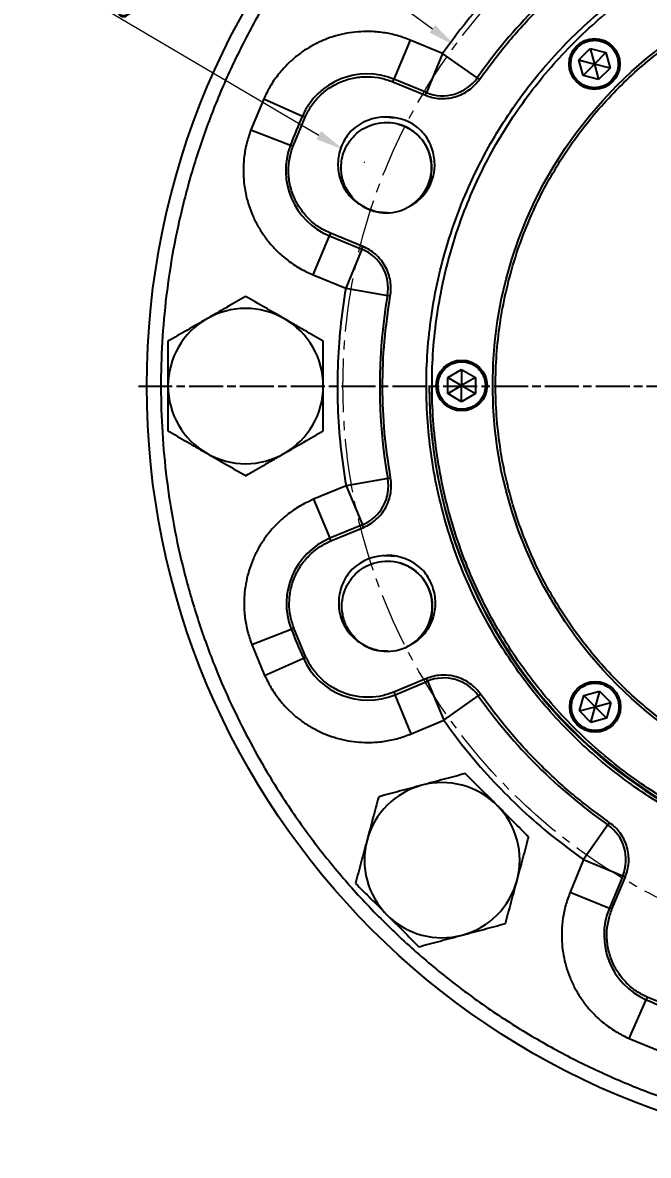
# Model space of a CAD drawing. Header units: millimetres. Extents: x 1726 to 4771, y 590 to 2743.
# Drawn here: x 3599.9 to 3821.5, y 1486.2 to 1887.4 of the extents above; entities that cross this region are included whole.
import ezdxf

# ---------------------------------------------------------------- set-up
doc = ezdxf.new("R2010")
doc.units = ezdxf.units.MM
for name, pattern in [('AM_ISO08W050', [18, 12, -1.5, 3, -1.5]), ('CENTER2', [28.575, 19.05, -3.175, 3.175, -3.175]), ('点画线', [18, 12, -2, 2, -2])]:
    doc.linetypes.add(name, pattern=pattern)
for name, color, linetype, lineweight in [('AM_5', 3, 'Continuous', 25), ('AM_7', 4, 'AM_ISO08W050', 25), ('中心线层', 1, '点画线', 18)]:
    doc.layers.add(name, color=color, linetype=linetype, lineweight=lineweight)
doc.styles.add('SLDTEXTSTYLE1', font='txt.shx', dxfattribs={"width": 0.7, "bigfont": 'gbcbig.shx'})
doc.dimstyles.new('SLDDIMSTYLE12$3', dxfattribs={"dimtxt": 12, "dimasz": 10, "dimexe": 0, "dimexo": 0.0625, "dimgap": 0.875, "dimtad": 1, "dimdec": 1, "dimlfac": 1.8, "dimrnd": 1e-09, "dimzin": 12, "dimdsep": 46, "dimtxsty": 'SLDTEXTSTYLE1', "dimcen": 0.09, "dimdle": 8.16, "dimclrd": 3, "dimclre": 3, "dimadec": 0, "dimazin": 3, "dimtfac": 1, "dimtdec": 1, "dimtofl": 0, "dimtmove": 0, "dimatfit": 3, "dimfxl": 0, "dimfrac": 2, "dimtolj": 1, "dimlwd": 5, "dimlwe": 5, "dimarcsym": 0})
doc.dimstyles.new('SLDDIMSTYLE12$4', dxfattribs={"dimtxt": 12, "dimasz": 10, "dimexe": 0, "dimexo": 0.0625, "dimgap": 0.875, "dimtad": 1, "dimdec": 1, "dimlfac": 1.8, "dimrnd": 1e-09, "dimzin": 12, "dimdsep": 46, "dimtxsty": 'SLDTEXTSTYLE1', "dimcen": 0.09, "dimdle": 8.16, "dimclrd": 3, "dimclre": 3, "dimadec": 0, "dimazin": 3, "dimtfac": 1, "dimtdec": 1, "dimtofl": 0, "dimtmove": 0, "dimatfit": 3, "dimfxl": 0, "dimfrac": 2, "dimtolj": 1, "dimlwd": 5, "dimlwe": 5, "dimarcsym": 0})

# ---------------------------------------------------------------- blocks, each defined once
blk = doc.blocks.new('*D53')
at = {"layer": 'AM_5', "color": 3, "linetype": 'ByBlock', "lineweight": 5, "transparency": 16777216}
blk.add_line((3642.92, 1960.62), (3745.02, 1885.24), dxfattribs=at)
at = {"layer": 'AM_5', "color": 3, "lineweight": 5, "transparency": 16777216}
for p, q in [((3916.32, 1758.7), (3916.5, 1758.7)), ((3916.41, 1758.61), (3916.41, 1758.79))]:
    blk.add_line(p, q, dxfattribs=at)
at = {"layer": 'AM_5', "color": 3, "transparency": 16777216}
blk.add_solid([(3746.01, 1886.58), (3744.03, 1883.89), (3753.07, 1879.3)], dxfattribs=at)
at = {"layer": 'Defpoints', "color": 0, "transparency": 16777216}
for p in [(3753.07, 1879.3), (3916.41, 1758.7)]:
    blk.add_point(p, dxfattribs=at)
at = {"layer": 'AM_5', "color": 0, "transparency": 16777216, "insert": (3659.53, 1956.9), "char_height": 12, "attachment_point": 5, "rotation": 323.5605, "style": 'SLDTEXTSTYLE1'}
blk.add_mtext('\\A1;%%C406', dxfattribs=at)
blk = doc.blocks.new('*D37')
at = {"layer": 'AM_5', "color": 3, "linetype": 'Continuous', "lineweight": 5, "transparency": 16777216}
blk.add_line((3603.32, 1907.43), (3704.84, 1847.55), dxfattribs=at)
at = {"layer": 'AM_5', "color": 3, "lineweight": 5, "transparency": 16777216}
for p, q in [((3720.9, 1838.02), (3721.08, 1838.02)), ((3720.99, 1837.93), (3720.99, 1838.11))]:
    blk.add_line(p, q, dxfattribs=at)
at = {"layer": 'AM_5', "color": 3, "transparency": 16777216}
blk.add_solid([(3705.68, 1848.98), (3703.99, 1846.11), (3713.45, 1842.47)], dxfattribs=at)
at = {"layer": 'Defpoints', "color": 0, "transparency": 16777216}
for p in [(3713.45, 1842.47), (3728.52, 1833.58)]:
    blk.add_point(p, dxfattribs=at)
at = {"layer": 'AM_5', "color": 0, "transparency": 16777216, "insert": (3623.85, 1903.3), "char_height": 12, "attachment_point": 5, "rotation": 329.4658, "style": 'SLDTEXTSTYLE1'}
blk.add_mtext('\\A1;8-M30', dxfattribs=at)
blk = doc.blocks.new('*D38')
at = {"layer": 'AM_5', "color": 3, "linetype": 'ByBlock', "lineweight": 5, "transparency": 16777216}
blk.add_line((3683.75, 1985.7), (3714.21, 1955.98), dxfattribs=at)
at = {"layer": 'AM_5', "color": 3, "lineweight": 5, "transparency": 16777216}
for p, q in [((3916.32, 1758.7), (3916.5, 1758.7)), ((3916.41, 1758.61), (3916.41, 1758.79))]:
    blk.add_line(p, q, dxfattribs=at)
at = {"layer": 'AM_5', "color": 3, "transparency": 16777216}
blk.add_solid([(3715.37, 1957.18), (3713.04, 1954.79), (3721.36, 1949)], dxfattribs=at)
at = {"layer": 'Defpoints', "color": 0, "transparency": 16777216}
for p in [(3721.36, 1949), (3916.41, 1758.7)]:
    blk.add_point(p, dxfattribs=at)
at = {"layer": 'AM_5', "color": 0, "transparency": 16777216, "insert": (3700.2, 1979.25), "char_height": 12, "attachment_point": 5, "rotation": 315.7048, "style": 'SLDTEXTSTYLE1'}
blk.add_mtext('\\A1;%%C545', dxfattribs=at)

msp = doc.modelspace()

# ---------------------------------------------------------------- linework, layer by layer
at = {"color": 7, "linetype": 'Continuous', "lineweight": 25}
for p, q in [((3737.146, 1881.266), (3731.429, 1867.398)), ((3748.648, 1876.524), (3737.146, 1881.266)), ((3796.919, 1874.246), (3800.96, 1878.287)), ((3800.96, 1878.287), (3806.48, 1876.808)), ((3800.96, 1878.287), (3802.439, 1872.767)), ((3748.648, 1876.524), (3742.932, 1862.656)), ((3760.923, 1867.903), (3748.648, 1876.524)), ((3798.398, 1868.726), (3796.919, 1874.246)), ((3796.919, 1874.246), (3802.439, 1872.767)), ((3806.48, 1876.808), (3802.439, 1872.767)), ((3806.48, 1876.808), (3807.959, 1871.288)), ((3798.398, 1868.726), (3802.439, 1872.767)), ((3802.439, 1872.767), (3803.918, 1867.247)), ((3807.959, 1871.288), (3802.439, 1872.767)), ((3807.959, 1871.288), (3803.918, 1867.247)), ((3731.048, 1866.473), (3731.429, 1867.398)), ((3731.048, 1866.473), (3742.551, 1861.732)), ((3742.932, 1862.656), (3731.429, 1867.398)), ((3760.923, 1867.903), (3761.742, 1867.328)), ((3803.918, 1867.247), (3798.398, 1868.726)), ((3742.551, 1861.732), (3742.932, 1862.656)), ((3685.29, 1860.394), (3680.761, 1849.409)), ((3685.29, 1860.394), (3699.019, 1854.353)), ((3695.693, 1843.661), (3699.934, 1853.95)), ((3699.934, 1853.95), (3699.019, 1854.353)), ((3728.694, 1854.064), (3731.463, 1853.755)), ((3680.761, 1849.409), (3694.76, 1844.02)), ((3695.693, 1843.661), (3694.76, 1844.02)), ((3719.323, 1823.144), (3720.356, 1822.467)), ((3728.986, 1820.087), (3728.752, 1820.064)), ((3702.847, 1798.058), (3708.563, 1811.926)), ((3708.944, 1812.85), (3708.563, 1811.926)), ((3708.563, 1811.926), (3720.066, 1807.184)), ((3720.447, 1808.109), (3708.944, 1812.85)), ((3720.066, 1807.184), (3714.349, 1793.316)), ((3720.066, 1807.184), (3720.447, 1808.109)), ((3702.847, 1798.058), (3714.349, 1793.316)), ((3714.349, 1793.316), (3729.134, 1790.783)), ((3730.119, 1790.615), (3729.134, 1790.783)), ((3750.456, 1761.73), (3755.405, 1764.587)), ((3750.456, 1756.015), (3750.456, 1761.73)), ((3750.456, 1761.73), (3755.405, 1758.872)), ((3755.405, 1764.587), (3760.355, 1761.73)), ((3755.405, 1764.587), (3755.405, 1758.872)), ((3760.355, 1761.73), (3755.405, 1758.872)), ((3760.355, 1761.73), (3760.355, 1756.015)), ((3750.456, 1756.015), (3755.405, 1758.872)), ((3755.405, 1753.157), (3755.405, 1758.872)), ((3755.405, 1758.872), (3760.355, 1756.015)), ((3755.405, 1753.157), (3750.456, 1756.015)), ((3760.355, 1756.015), (3755.405, 1753.157)), ((3729.244, 1725.976), (3714.469, 1723.392)), ((3729.244, 1725.976), (3730.229, 1726.148)), ((3714.469, 1723.392), (3702.983, 1718.612)), ((3714.469, 1723.392), (3720.233, 1709.544)), ((3702.983, 1718.612), (3708.747, 1704.763)), ((3720.233, 1709.544), (3708.747, 1704.763)), ((3720.617, 1708.621), (3720.233, 1709.544)), ((3709.131, 1703.84), (3720.617, 1708.621)), ((3709.131, 1703.84), (3708.747, 1704.763)), ((3728.96, 1698.694), (3731.728, 1698.386)), ((3681.073, 1667.185), (3695.053, 1672.622)), ((3695.985, 1672.984), (3695.053, 1672.622)), ((3700.261, 1662.709), (3695.985, 1672.984)), ((3681.073, 1667.185), (3685.639, 1656.215)), ((3719.588, 1667.775), (3720.621, 1667.098)), ((3685.639, 1656.215), (3699.348, 1662.303)), ((3700.261, 1662.709), (3699.348, 1662.303)), ((3729.252, 1664.718), (3729.018, 1664.694)), ((3742.904, 1655.074), (3731.418, 1650.293)), ((3731.802, 1649.37), (3743.288, 1654.15)), ((3743.288, 1654.15), (3742.904, 1655.074)), ((3743.288, 1654.15), (3749.052, 1640.302)), ((3731.418, 1650.293), (3731.802, 1649.37)), ((3737.566, 1635.521), (3731.802, 1649.37)), ((3762.114, 1649.543), (3761.298, 1648.965)), ((3797.163, 1643.6), (3798.642, 1649.12)), ((3798.642, 1649.12), (3804.162, 1650.599)), ((3798.642, 1649.12), (3802.683, 1645.079)), ((3804.162, 1650.599), (3802.683, 1645.079)), ((3804.162, 1650.599), (3808.203, 1646.558)), ((3749.052, 1640.302), (3761.298, 1648.965)), ((3797.163, 1643.6), (3802.683, 1645.079)), ((3801.204, 1639.559), (3802.683, 1645.079)), ((3802.683, 1645.079), (3808.203, 1646.558)), ((3806.724, 1641.038), (3802.683, 1645.079)), ((3808.203, 1646.558), (3806.724, 1641.038)), ((3801.204, 1639.559), (3797.163, 1643.6)), ((3806.724, 1641.038), (3801.204, 1639.559)), ((3737.566, 1635.521), (3749.052, 1640.302)), ((3807.202, 1603.218), (3798.581, 1590.943)), ((3807.202, 1603.218), (3807.777, 1604.036)), ((3798.581, 1590.943), (3793.839, 1579.441)), ((3798.581, 1590.943), (3812.449, 1585.226)), ((3812.449, 1585.226), (3807.707, 1573.724)), ((3808.632, 1573.343), (3813.373, 1584.845)), ((3813.373, 1584.845), (3812.449, 1585.226)), ((3793.839, 1579.441), (3807.707, 1573.724)), ((3808.632, 1573.343), (3807.707, 1573.724)), ((3814.71, 1527.584), (3820.752, 1541.314)), ((3821.154, 1542.229), (3820.752, 1541.314)), ((3831.444, 1537.988), (3821.154, 1542.229)), ((3814.71, 1527.584), (3825.696, 1523.056))]:
    msp.add_line(p, q, dxfattribs=at)
for centre, radius in [((3916.405, 1758.7), 272.5), ((3916.405, 1759.045), 150), ((3802.439, 1872.767), 9), ((3755.405, 1758.872), 9), ((3802.683, 1645.079), 9)]:
    msp.add_circle(centre, radius, dxfattribs=at)
for centre, radius, start, end in [((3916.405, 1758.7), 190, 125.27834, 144.91758), ((3721.902, 1844.284), 25, 67.59796, 156.2497), ((3748.648, 1876.524), 15, 247.59796, 324.91758), ((3916.405, 1758.7), 237.5, 156.2497, 158.94622), ((3728.725, 1836.064), 18, 46.53774, 133.65818), ((3728.779, 1836.067), 15.974, 302.4965, 81.10657), ((3718.091, 1835.039), 25, 158.94622, 247.59796), ((3728.754, 1836.046), 15.969, 302.61227, 3.38504), ((3726.119, 1834.603), 13.013, 206.58331, 219.5857), ((3728.725, 1836.064), 16, 237.53057, 302.66504), ((3714.349, 1793.316), 15, 350.27834, 67.59796), ((3916.405, 1758.7), 190, 170.27834, 189.91758), ((3678.905, 1758.7), 27.5, 60, 120), ((3678.905, 1758.7), 27.5, 120, 180), ((3678.905, 1758.7), 27.5, 0, 60), ((3678.905, 1758.7), 27.5, 180, 240), ((3678.905, 1758.7), 27.5, 300, 0), ((3916.405, 1758.7), 172.5, 179.94267, 0.05733), ((3916.405, 1759.045), 172.5, 180.05733, 270), ((3678.905, 1758.7), 27.5, 240, 300), ((3714.469, 1723.392), 15, 292.59796, 9.91758), ((3718.353, 1681.683), 25, 112.59796, 201.2497), ((3728.991, 1680.694), 18, 46.53774, 133.65818), ((3729.044, 1680.698), 15.974, 302.4965, 81.10657), ((3729.02, 1680.676), 15.969, 302.61227, 3.38504), ((3726.46, 1679.273), 13.097, 206.58856, 219.78335), ((3916.405, 1758.7), 237.5, 201.2497, 203.94622), ((3728.991, 1680.694), 16, 237.53057, 302.66504), ((3722.196, 1672.45), 25, 203.94622, 292.59796), ((3749.052, 1640.302), 15, 35.27834, 112.59796), ((3916.405, 1758.7), 190, 215.27834, 234.91758), ((3748.467, 1590.762), 27.5, 105, 165), ((3748.467, 1590.762), 27.5, 45, 105), ((3748.467, 1590.762), 27.5, 345, 45), ((3798.581, 1590.943), 15, 337.59796, 54.91758), ((3748.467, 1590.762), 27.5, 165, 225), ((3748.467, 1590.762), 27.5, 285, 345), ((3830.82, 1564.196), 25, 157.59796, 246.2497), ((3748.467, 1590.762), 27.5, 225, 285), ((3916.405, 1758.7), 237.5, 246.2497, 248.94622)]:
    msp.add_arc(centre, radius, start, end, dxfattribs=at)
for points, knots in [([(3915.948, 2026.199), (3921.296, 2026.116), (3932.084, 2025.947), (3948.343, 2024.444), (3964.824, 2021.964), (3981.435, 2018.364), (3998.079, 2013.625), (4014.629, 2007.723), (4030.975, 2000.645), (4047.001, 1992.388), (4062.568, 1982.985), (4077.563, 1972.469), (4091.876, 1960.887), (4105.382, 1948.324), (4117.991, 1934.861), (4129.622, 1920.588), (4139.316, 1906.864), (4147.33, 1893.948), (4153.879, 1882.082), (4159.791, 1869.965), (4165.596, 1856.374), (4171.05, 1841.244), (4175.846, 1824.617), (4179.499, 1808.018), (4182.051, 1791.547), (4183.554, 1775.292), (4184.065, 1759.157), (4183.609, 1743.021), (4182.162, 1726.762), (4179.666, 1710.281), (4176.07, 1693.67), (4171.33, 1677.026), (4165.429, 1660.476), (4158.351, 1644.13), (4150.094, 1628.104), (4140.69, 1612.537), (4130.174, 1597.542), (4118.592, 1583.229), (4106.03, 1569.723), (4092.567, 1557.114), (4078.293, 1545.483), (4064.57, 1535.789), (4051.653, 1527.775), (4039.788, 1521.226), (4027.671, 1515.314), (4014.079, 1509.509), (3998.95, 1504.055), (3982.323, 1499.258), (3965.724, 1495.606), (3949.252, 1493.054), (3932.998, 1491.551), (3916.863, 1491.04), (3900.726, 1491.496), (3884.467, 1492.943), (3867.987, 1495.439), (3851.375, 1499.034), (3834.732, 1503.774), (3818.181, 1509.676), (3801.835, 1516.754), (3785.81, 1525.011), (3770.242, 1534.415), (3755.247, 1544.931), (3740.934, 1556.513), (3727.428, 1569.075), (3714.82, 1582.538), (3703.189, 1596.811), (3693.494, 1610.535), (3685.48, 1623.451), (3678.931, 1635.317), (3673.02, 1647.434), (3667.214, 1661.026), (3661.761, 1676.155), (3656.964, 1692.782), (3653.311, 1709.381), (3650.759, 1725.853), (3649.257, 1742.107), (3648.745, 1758.242), (3649.201, 1774.378), (3650.649, 1790.638), (3653.144, 1807.118), (3656.74, 1823.729), (3661.48, 1840.373), (3667.382, 1856.923), (3674.46, 1873.269), (3682.717, 1889.295), (3692.12, 1904.862), (3702.636, 1919.857), (3714.218, 1934.171), (3726.781, 1947.677), (3740.244, 1960.285), (3754.517, 1971.916), (3768.241, 1981.611), (3781.157, 1989.624), (3793.023, 1996.173), (3805.14, 2002.085), (3818.731, 2007.89), (3833.86, 2013.344), (3850.487, 2018.14), (3867.086, 2021.797), (3883.558, 2024.333), (3899.812, 2025.892), (3910.6, 2026.097), (3915.948, 2026.199)], [0, 0, 0, 0, 0.0095461, 0.0192552, 0.029123, 0.0392837, 0.0495762, 0.0599951, 0.0706298, 0.0813517, 0.0921546, 0.1030722, 0.1140224, 0.1249987, 0.1359747, 0.1469249, 0.1578427, 0.1659461, 0.1740499, 0.1820272, 0.1900049, 0.2004236, 0.2107161, 0.220877, 0.2307445, 0.2404537, 0.25, 0.2595461, 0.2692552, 0.279123, 0.2892837, 0.2995762, 0.3099951, 0.3206298, 0.3313517, 0.3421546, 0.3530722, 0.3640224, 0.3749987, 0.3859747, 0.3969249, 0.4078427, 0.4159461, 0.4240499, 0.4320272, 0.4400049, 0.4504236, 0.4607161, 0.470877, 0.4807445, 0.4904537, 0.5, 0.5095461, 0.5192552, 0.529123, 0.5392837, 0.5495762, 0.5599951, 0.5706298, 0.5813517, 0.5921546, 0.6030722, 0.6140224, 0.6249987, 0.6359747, 0.6469249, 0.6578427, 0.6659461, 0.6740499, 0.6820272, 0.6900049, 0.7004236, 0.7107161, 0.720877, 0.7307445, 0.7404537, 0.75, 0.7595461, 0.7692552, 0.779123, 0.7892837, 0.7995762, 0.8099951, 0.8206298, 0.8313517, 0.8421546, 0.8530722, 0.8640224, 0.8749987, 0.8859747, 0.8969249, 0.9078427, 0.9159461, 0.9240499, 0.9320272, 0.9400049, 0.9504236, 0.9607161, 0.970877, 0.9807445, 0.9904537, 1, 1, 1, 1]), ([(3916.109, 1932.199), (3911.946, 1932.106), (3903.516, 1931.916), (3890.787, 1930.45), (3877.907, 1928.051), (3864.982, 1924.587), (3852.839, 1920.3), (3841.559, 1915.37), (3831.183, 1909.979), (3821.107, 1903.846), (3811.405, 1896.992), (3802.147, 1889.448), (3793.415, 1881.27), (3785.267, 1872.51), (3777.755, 1863.227), (3770.934, 1853.501), (3764.835, 1843.404), (3759.48, 1833.01), (3754.588, 1821.713), (3750.342, 1809.555), (3746.927, 1796.619), (3744.557, 1783.73), (3743.187, 1770.997), (3742.756, 1758.403), (3743.23, 1745.81), (3744.644, 1733.082), (3747.057, 1720.202), (3750.517, 1707.277), (3754.805, 1695.134), (3759.735, 1683.854), (3765.126, 1673.478), (3771.259, 1663.402), (3778.113, 1653.7), (3785.657, 1644.442), (3793.835, 1635.71), (3802.595, 1627.562), (3811.878, 1620.05), (3821.604, 1613.229), (3831.701, 1607.13), (3842.095, 1601.774), (3853.392, 1596.883), (3865.549, 1592.637), (3878.486, 1589.221), (3891.374, 1586.852), (3904.108, 1585.482), (3916.702, 1585.05), (3929.294, 1585.525), (3942.023, 1586.938), (3954.903, 1589.352), (3967.828, 1592.812), (3979.971, 1597.099), (3991.251, 1602.029), (4001.627, 1607.42), (4011.703, 1613.554), (4021.405, 1620.408), (4030.663, 1627.951), (4039.395, 1636.129), (4047.543, 1644.889), (4055.055, 1654.173), (4061.876, 1663.899), (4067.975, 1673.995), (4073.33, 1684.39), (4078.222, 1695.686), (4082.468, 1707.844), (4085.884, 1720.78), (4088.253, 1733.669), (4089.623, 1746.402), (4090.055, 1758.996), (4089.58, 1771.589), (4088.167, 1784.317), (4085.753, 1797.198), (4082.293, 1810.123), (4078.006, 1822.266), (4073.076, 1833.545), (4067.685, 1843.921), (4061.551, 1853.997), (4054.697, 1863.7), (4047.153, 1872.958), (4038.975, 1881.69), (4030.216, 1889.838), (4020.932, 1897.35), (4011.206, 1904.17), (4001.109, 1910.269), (3990.715, 1915.625), (3979.419, 1920.517), (3967.261, 1924.761), (3954.324, 1928.181), (3941.436, 1930.536), (3928.702, 1931.959), (3920.271, 1932.12), (3916.109, 1932.199)], [0, 0, 0, 0, 0.0114551, 0.0232007, 0.0352195, 0.0474913, 0.0599935, 0.0706286, 0.0813509, 0.0921544, 0.1030725, 0.1140231, 0.125, 0.1359764, 0.1469271, 0.1578456, 0.1686486, 0.179371, 0.1900065, 0.2025084, 0.2147801, 0.2267989, 0.2385447, 0.25, 0.261455, 0.2732007, 0.2852195, 0.2974913, 0.3099935, 0.3206286, 0.3313509, 0.3421544, 0.3530725, 0.3640231, 0.375, 0.3859764, 0.3969271, 0.4078456, 0.4186486, 0.429371, 0.4400065, 0.4525084, 0.4647801, 0.4767989, 0.4885447, 0.5, 0.511455, 0.5232007, 0.5352195, 0.5474913, 0.5599935, 0.5706286, 0.5813509, 0.5921544, 0.6030725, 0.6140231, 0.625, 0.6359764, 0.6469271, 0.6578456, 0.6686486, 0.679371, 0.6900065, 0.7025084, 0.7147801, 0.7267989, 0.7385447, 0.75, 0.761455, 0.7732007, 0.7852195, 0.7974913, 0.8099935, 0.8206286, 0.8313509, 0.8421544, 0.8530725, 0.8640231, 0.875, 0.8859764, 0.8969271, 0.9078456, 0.9186486, 0.929371, 0.9400065, 0.9525084, 0.9647801, 0.9767989, 0.9885448, 1, 1, 1, 1]), ([(3916.405, 1587.545), (3920.52, 1587.631), (3928.853, 1587.804), (3941.437, 1589.232), (3954.173, 1591.581), (3966.955, 1594.983), (3978.965, 1599.2), (3990.123, 1604.054), (4000.389, 1609.365), (4010.359, 1615.411), (4019.961, 1622.17), (4029.125, 1629.611), (4037.77, 1637.68), (4045.839, 1646.325), (4053.28, 1655.489), (4060.039, 1665.091), (4066.084, 1675.061), (4071.396, 1685.326), (4076.25, 1696.484), (4080.467, 1708.495), (4083.866, 1721.276), (4086.23, 1734.012), (4087.605, 1746.597), (4088.053, 1759.045), (4087.605, 1771.493), (4086.23, 1784.077), (4083.866, 1796.813), (4080.468, 1809.595), (4076.25, 1821.605), (4071.396, 1832.763), (4066.085, 1843.029), (4060.039, 1852.999), (4053.28, 1862.601), (4045.839, 1871.765), (4037.77, 1880.41), (4029.125, 1888.479), (4019.961, 1895.92), (4010.359, 1902.678), (4000.389, 1908.724), (3990.124, 1914.035), (3978.966, 1918.89), (3966.955, 1923.107), (3954.174, 1926.505), (3941.438, 1928.869), (3928.853, 1930.245), (3916.405, 1930.693), (3903.957, 1930.245), (3891.373, 1928.869), (3878.637, 1926.505), (3865.855, 1923.107), (3853.845, 1918.89), (3842.687, 1914.036), (3832.421, 1908.724), (3822.451, 1902.678), (3812.849, 1895.92), (3803.685, 1888.479), (3795.04, 1880.41), (3786.971, 1871.765), (3779.53, 1862.601), (3772.772, 1852.999), (3766.726, 1843.029), (3761.415, 1832.763), (3756.56, 1821.605), (3752.343, 1809.595), (3748.945, 1796.813), (3746.581, 1784.077), (3745.205, 1771.493), (3744.757, 1759.045), (3745.205, 1746.597), (3746.581, 1734.013), (3748.945, 1721.277), (3752.343, 1708.495), (3756.56, 1696.485), (3761.415, 1685.327), (3766.726, 1675.061), (3772.772, 1665.091), (3779.53, 1655.489), (3786.971, 1646.325), (3795.04, 1637.68), (3803.685, 1629.611), (3812.849, 1622.17), (3822.451, 1615.411), (3832.421, 1609.366), (3842.687, 1604.054), (3853.845, 1599.2), (3865.855, 1594.983), (3878.637, 1591.581), (3891.373, 1589.232), (3903.957, 1587.804), (3912.291, 1587.631), (3916.405, 1587.545)], [0, 0, 0, 0, 0.011455, 0.0232007, 0.0352195, 0.0474913, 0.0599935, 0.0706286, 0.0813509, 0.0921544, 0.1030725, 0.1140231, 0.125, 0.1359764, 0.1469271, 0.1578456, 0.1686486, 0.179371, 0.1900065, 0.2025084, 0.2147801, 0.2267989, 0.2385447, 0.25, 0.261455, 0.2732007, 0.2852195, 0.2974913, 0.3099935, 0.3206286, 0.3313509, 0.3421544, 0.3530725, 0.3640231, 0.375, 0.3859764, 0.3969271, 0.4078456, 0.4186486, 0.429371, 0.4400065, 0.4525084, 0.4647801, 0.4767989, 0.4885447, 0.5, 0.511455, 0.5232007, 0.5352195, 0.5474913, 0.5599935, 0.5706286, 0.5813509, 0.5921544, 0.6030725, 0.6140231, 0.625, 0.6359764, 0.6469271, 0.6578456, 0.6686486, 0.679371, 0.6900065, 0.7025084, 0.7147801, 0.7267989, 0.7385447, 0.75, 0.761455, 0.7732007, 0.7852195, 0.7974913, 0.8099935, 0.8206286, 0.8313509, 0.8421544, 0.8530725, 0.8640231, 0.875, 0.8859764, 0.8969271, 0.9078456, 0.9186486, 0.929371, 0.9400065, 0.9525084, 0.9647801, 0.9767989, 0.9885448, 1, 1, 1, 1]), ([(3798.008, 1926.053), (3794.244, 1923.277), (3786.707, 1917.717), (3776.146, 1908.416), (3766.21, 1898.447), (3756.945, 1887.854), (3751.411, 1880.297), (3748.648, 1876.524)], [0, 0, 0, 0, 0.1996164, 0.399805, 0.6001875, 0.8003811, 1, 1, 1, 1]), ([(3761.742, 1867.328), (3764.947, 1871.662), (3771.369, 1880.347), (3782.392, 1892.255), (3794.263, 1903.319), (3802.925, 1909.771), (3807.248, 1912.991)], [0, 0, 0, 0, 0.2495405, 0.5, 0.7504595, 1, 1, 1, 1]), ([(3916.405, 1610.045), (3919.98, 1610.119), (3927.22, 1610.27), (3938.153, 1611.51), (3949.218, 1613.552), (3960.323, 1616.507), (3970.758, 1620.171), (3980.452, 1624.388), (3989.371, 1629.003), (3998.033, 1634.255), (4006.375, 1640.127), (4014.337, 1646.592), (4021.847, 1653.602), (4028.858, 1661.113), (4035.323, 1669.075), (4041.195, 1677.417), (4046.447, 1686.079), (4051.062, 1694.998), (4055.279, 1704.692), (4058.943, 1715.127), (4061.896, 1726.231), (4063.949, 1737.296), (4065.145, 1748.23), (4065.534, 1759.045), (4065.145, 1769.86), (4063.95, 1780.793), (4061.896, 1791.858), (4058.943, 1802.963), (4055.279, 1813.397), (4051.062, 1823.091), (4046.447, 1832.01), (4041.195, 1840.672), (4035.323, 1849.015), (4028.858, 1856.976), (4021.848, 1864.487), (4014.337, 1871.497), (4006.375, 1877.962), (3998.033, 1883.834), (3989.371, 1889.087), (3980.452, 1893.701), (3970.758, 1897.919), (3960.323, 1901.583), (3949.219, 1904.535), (3938.154, 1906.589), (3927.22, 1907.784), (3916.405, 1908.174), (3905.59, 1907.784), (3894.657, 1906.589), (3883.592, 1904.535), (3872.487, 1901.583), (3862.053, 1897.919), (3852.359, 1893.701), (3843.44, 1889.087), (3834.778, 1883.834), (3826.435, 1877.963), (3818.474, 1871.498), (3810.963, 1864.487), (3803.953, 1856.976), (3797.488, 1849.015), (3791.616, 1840.673), (3786.363, 1832.01), (3781.749, 1823.092), (3777.531, 1813.398), (3773.867, 1802.963), (3770.915, 1791.858), (3768.861, 1780.793), (3767.666, 1769.86), (3767.276, 1759.045), (3767.666, 1748.23), (3768.861, 1737.297), (3770.915, 1726.232), (3773.867, 1715.127), (3777.531, 1704.692), (3781.749, 1694.998), (3786.363, 1686.079), (3791.616, 1677.417), (3797.487, 1669.075), (3803.952, 1661.113), (3810.963, 1653.603), (3818.474, 1646.592), (3826.435, 1640.127), (3834.777, 1634.255), (3843.44, 1629.003), (3852.358, 1624.388), (3862.052, 1620.171), (3872.487, 1616.508), (3883.592, 1613.552), (3894.657, 1611.51), (3905.59, 1610.27), (3912.83, 1610.119), (3916.405, 1610.045)], [0, 0, 0, 0, 0.011455, 0.0232006, 0.0352194, 0.0474913, 0.0599935, 0.0706286, 0.0813509, 0.0921544, 0.1030724, 0.1140231, 0.125, 0.1359764, 0.1469271, 0.1578456, 0.1686486, 0.1793709, 0.1900065, 0.2025084, 0.21478, 0.2267988, 0.2385447, 0.25, 0.2614549, 0.2732006, 0.2852194, 0.2974913, 0.3099935, 0.3206286, 0.3313509, 0.3421544, 0.3530724, 0.3640231, 0.375, 0.3859764, 0.3969271, 0.4078456, 0.4186486, 0.4293709, 0.4400065, 0.4525084, 0.46478, 0.4767988, 0.4885447, 0.5, 0.5114549, 0.5232006, 0.5352194, 0.5474913, 0.5599935, 0.5706286, 0.5813509, 0.5921544, 0.6030724, 0.6140231, 0.625, 0.6359764, 0.6469271, 0.6578456, 0.6686486, 0.6793709, 0.6900065, 0.7025084, 0.71478, 0.7267988, 0.7385447, 0.75, 0.7614549, 0.7732006, 0.7852194, 0.7974913, 0.8099935, 0.8206286, 0.8313509, 0.8421544, 0.8530724, 0.8640231, 0.875, 0.8859764, 0.8969271, 0.9078456, 0.9186486, 0.9293709, 0.9400065, 0.9525084, 0.96478, 0.9767988, 0.9885448, 1, 1, 1, 1]), ([(3737.146, 1881.266), (3735.641, 1881.826), (3732.585, 1882.963), (3727.713, 1883.96), (3723.044, 1884.355), (3718.691, 1884.222), (3714.715, 1883.701), (3710.784, 1882.781), (3706.942, 1881.455), (3703.252, 1879.749), (3699.779, 1877.69), (3696.552, 1875.312), (3693.319, 1872.392), (3690.226, 1868.872), (3687.403, 1864.778), (3685.987, 1861.841), (3685.29, 1860.394)], [0, 0, 0, 0, 0.0777985, 0.1579355, 0.2402612, 0.3045301, 0.3688076, 0.4343996, 0.5, 0.5655919, 0.6311923, 0.6954613, 0.7597388, 0.8420568, 0.9221977, 1, 1, 1, 1]), ([(3808.379, 1866.827), (3807.552, 1866.16), (3806.281, 1865.132), (3804.157, 1864.49), (3802.44, 1864.306), (3800.717, 1864.486), (3798.617, 1865.151), (3796.356, 1866.684), (3794.824, 1868.945), (3794.158, 1871.045), (3793.978, 1872.768), (3794.162, 1874.485), (3794.804, 1876.609), (3795.832, 1877.88), (3796.499, 1878.707)], [0, 0, 0, 0, 0.11972842, 0.18418033, 0.25, 0.31581967, 0.38027158, 0.5, 0.61972842, 0.68418033, 0.75, 0.81581967, 0.88027158, 1, 1, 1, 1]), ([(3796.499, 1878.707), (3797.326, 1879.375), (3798.597, 1880.402), (3800.721, 1881.044), (3802.438, 1881.228), (3804.161, 1881.048), (3806.262, 1880.383), (3808.522, 1878.85), (3810.055, 1876.589), (3810.72, 1874.489), (3810.9, 1872.766), (3810.717, 1871.049), (3810.074, 1868.925), (3809.047, 1867.654), (3808.379, 1866.827)], [0, 0, 0, 0, 0.1197284, 0.1841803, 0.25, 0.3158197, 0.3802716, 0.5, 0.6197284, 0.6841803, 0.75, 0.8158197, 0.8802716, 1, 1, 1, 1]), ([(3699.934, 1853.95), (3700.586, 1855.242), (3701.927, 1857.902), (3704.892, 1861.417), (3708.572, 1864.439), (3712.879, 1866.702), (3716.786, 1867.829), (3719.975, 1868.248), (3723.093, 1868.337), (3726.875, 1867.944), (3729.684, 1866.954), (3731.048, 1866.473)], [0, 0, 0, 0, 0.116751, 0.2402803, 0.3687812, 0.4999201, 0.631059, 0.6953822, 0.7597197, 0.883249, 1, 1, 1, 1]), ([(3742.551, 1861.732), (3743.356, 1861.443), (3745.001, 1860.852), (3747.657, 1860.483), (3750.408, 1860.539), (3753.15, 1861.086), (3755.757, 1862.099), (3758.107, 1863.53), (3760.148, 1865.269), (3761.218, 1866.652), (3761.742, 1867.328)], [0, 0, 0, 0, 0.11874749, 0.24269685, 0.37037397, 0.5, 0.62962603, 0.75730315, 0.88125251, 1, 1, 1, 1]), ([(3727.438, 1854), (3727.544, 1854.014), (3727.758, 1854.043), (3728.074, 1854.051), (3728.386, 1854.062), (3728.591, 1854.063), (3728.694, 1854.063)], [0, 0, 0, 0, 0.2562375, 0.5126603, 0.7535962, 1, 1, 1, 1]), ([(3720.431, 1822.386), (3720.193, 1822.534), (3719.425, 1823.01), (3717.993, 1824.127), (3716.083, 1826.084), (3714.549, 1828.46), (3713.518, 1830.927), (3712.924, 1833.181), (3712.656, 1835.711), (3712.82, 1838.467), (3713.523, 1841.36), (3714.854, 1844.263), (3716.878, 1847.007), (3719.613, 1849.39), (3723.015, 1851.183), (3726.962, 1852.147), (3731.243, 1852.066), (3734.8, 1850.999), (3737.469, 1849.531), (3739.357, 1848.1), (3741.048, 1846.366), (3742.488, 1844.35), (3743.621, 1842.087), (3744.397, 1839.622), (3744.771, 1837.011), (3744.707, 1834.319), (3744.18, 1831.623), (3743.177, 1829.012), (3741.712, 1826.554), (3739.766, 1824.416), (3738.291, 1823.087), (3737.418, 1822.632), (3737.415, 1822.63)], [0, 0, 0, 0, 0.0101861, 0.0328754, 0.0658864, 0.1091966, 0.1347596, 0.162904, 0.1936284, 0.2269315, 0.2628119, 0.3012679, 0.3422979, 0.3859, 0.4320723, 0.4808128, 0.5321192, 0.5859894, 0.6139579, 0.6425715, 0.6718303, 0.7017341, 0.7322828, 0.7634763, 0.7953147, 0.8277977, 0.8609252, 0.8946973, 0.9291138, 0.9641746, 0.9998795, 1, 1, 1, 1]), ([(3680.761, 1849.409), (3680.237, 1847.891), (3679.172, 1844.809), (3678.29, 1839.915), (3678.004, 1835.238), (3678.24, 1830.889), (3678.854, 1826.927), (3679.867, 1823.018), (3681.283, 1819.208), (3683.074, 1815.56), (3685.215, 1812.137), (3687.669, 1808.966), (3690.664, 1805.803), (3694.255, 1802.794), (3698.414, 1800.068), (3701.384, 1798.721), (3702.847, 1798.058)], [0, 0, 0, 0, 0.0777985, 0.1579355, 0.2402612, 0.3045301, 0.3688076, 0.4343996, 0.5, 0.5655919, 0.6311923, 0.6954613, 0.7597388, 0.8420568, 0.9221977, 1, 1, 1, 1]), ([(3716.299, 1849.086), (3715.654, 1848.318), (3714.365, 1846.781), (3712.948, 1844.109), (3711.987, 1841.252), (3711.532, 1838.289), (3711.6, 1835.319), (3712.16, 1832.446), (3713.205, 1829.737), (3714.669, 1827.278), (3716.529, 1825.136), (3718.392, 1823.581), (3719.668, 1822.837), (3720.135, 1822.565)], [0, 0, 0, 0, 0.09731528, 0.19462841, 0.29202651, 0.38942261, 0.48453872, 0.57964933, 0.67262885, 0.76559732, 0.85650712, 0.94740075, 1, 1, 1, 1]), ([(3737.361, 1822.594), (3738.132, 1823.069), (3739.676, 1824.018), (3741.651, 1825.904), (3743.299, 1828.067), (3744.584, 1830.494), (3745.454, 1833.123), (3745.898, 1835.903), (3745.867, 1838.74), (3745.375, 1841.577), (3744.401, 1844.305), (3743.006, 1846.889), (3741.743, 1848.379), (3741.107, 1849.129)], [0, 0, 0, 0, 0.0879089, 0.175822, 0.2636549, 0.3514889, 0.4416115, 0.5317401, 0.6240048, 0.7162843, 0.8104591, 0.9046505, 1, 1, 1, 1]), ([(3708.944, 1812.85), (3707.637, 1813.471), (3704.947, 1814.749), (3701.363, 1817.631), (3698.255, 1821.238), (3695.892, 1825.492), (3694.673, 1829.371), (3694.179, 1832.549), (3694.017, 1835.664), (3694.321, 1839.454), (3695.244, 1842.285), (3695.693, 1843.661)], [0, 0, 0, 0, 0.116751, 0.2402803, 0.3687812, 0.4999201, 0.631059, 0.6953822, 0.7597197, 0.883249, 1, 1, 1, 1]), ([(3729.169, 1820.105), (3728.488, 1820.097), (3726.977, 1820.079), (3725.081, 1820.451), (3723.526, 1820.916), (3722.315, 1821.385), (3721.185, 1821.926), (3720.446, 1822.376), (3720.135, 1822.565)], [0, 0, 0, 0, 0.2147171, 0.4758724, 0.6053514, 0.7269854, 0.8853315, 1, 1, 1, 1]), ([(3730.119, 1790.615), (3730.224, 1791.464), (3730.439, 1793.199), (3730.217, 1795.87), (3729.558, 1798.542), (3728.422, 1801.097), (3726.862, 1803.418), (3724.95, 1805.397), (3722.805, 1807.006), (3721.222, 1807.746), (3720.447, 1808.109)], [0, 0, 0, 0, 0.1187475, 0.2426968, 0.370374, 0.5, 0.629626, 0.7573032, 0.8812525, 1, 1, 1, 1]), ([(3678.905, 1790.454), (3676.672, 1789.165), (3673.302, 1787.219), (3668.677, 1784.549), (3666.329, 1783.193), (3665.155, 1782.515)], [0, 0, 0, 0, 0.4952544, 0.7476497, 1, 1, 1, 1]), ([(3692.655, 1782.515), (3690.351, 1783.846), (3685.692, 1786.535), (3681.184, 1789.138), (3678.905, 1790.454)], [0, 0, 0, 0, 0.4945107, 1, 1, 1, 1]), ([(3714.349, 1793.316), (3713.651, 1788.692), (3712.252, 1779.431), (3711.361, 1765.387), (3711.385, 1751.312), (3712.324, 1737.27), (3713.755, 1728.014), (3714.469, 1723.392)], [0, 0, 0, 0, 0.1996164, 0.399805, 0.6001875, 0.8003811, 1, 1, 1, 1]), ([(3730.229, 1726.148), (3729.431, 1731.479), (3727.832, 1742.162), (3727.206, 1758.376), (3727.776, 1774.593), (3729.339, 1785.281), (3730.119, 1790.615)], [0, 0, 0, 0, 0.2495405, 0.5, 0.7504595, 1, 1, 1, 1]), ([(3665.155, 1782.515), (3662.851, 1781.185), (3658.192, 1778.495), (3653.684, 1775.892), (3651.405, 1774.577)], [0, 0, 0, 0, 0.4945107, 1, 1, 1, 1]), ([(3706.405, 1774.577), (3704.172, 1775.866), (3700.802, 1777.812), (3696.177, 1780.482), (3693.829, 1781.838), (3692.655, 1782.515)], [0, 0, 0, 0, 0.4952544, 0.7476497, 1, 1, 1, 1]), ([(3651.405, 1774.577), (3651.405, 1771.999), (3651.405, 1768.106), (3651.405, 1762.766), (3651.405, 1760.055), (3651.405, 1758.7)], [0, 0, 0, 0, 0.4952544, 0.7476497, 1, 1, 1, 1]), ([(3706.405, 1758.7), (3706.405, 1761.36), (3706.405, 1766.74), (3706.405, 1771.945), (3706.405, 1774.577)], [0, 0, 0, 0, 0.4945107, 1, 1, 1, 1]), ([(3747.005, 1758.872), (3747.117, 1759.929), (3747.29, 1761.554), (3748.338, 1763.511), (3749.422, 1764.855), (3750.767, 1765.946), (3752.723, 1766.96), (3755.405, 1767.475), (3758.087, 1766.96), (3760.043, 1765.946), (3761.389, 1764.855), (3762.473, 1763.511), (3763.52, 1761.554), (3763.693, 1759.929), (3763.805, 1758.872)], [0, 0, 0, 0, 0.1197284, 0.1841803, 0.25, 0.3158197, 0.3802716, 0.5, 0.6197284, 0.6841803, 0.75, 0.8158197, 0.8802716, 1, 1, 1, 1]), ([(3651.405, 1758.7), (3651.405, 1756.039), (3651.405, 1750.659), (3651.405, 1745.454), (3651.405, 1742.823)], [0, 0, 0, 0, 0.4945107, 1, 1, 1, 1]), ([(3706.405, 1742.823), (3706.405, 1745.401), (3706.405, 1749.293), (3706.405, 1754.633), (3706.405, 1757.344), (3706.405, 1758.7)], [0, 0, 0, 0, 0.4952544, 0.7476497, 1, 1, 1, 1]), ([(3763.805, 1758.872), (3763.693, 1757.816), (3763.52, 1756.19), (3762.473, 1754.234), (3761.389, 1752.89), (3760.043, 1751.799), (3758.087, 1750.785), (3755.405, 1750.27), (3752.723, 1750.785), (3750.767, 1751.799), (3749.422, 1752.89), (3748.338, 1754.234), (3747.29, 1756.19), (3747.117, 1757.816), (3747.005, 1758.872)], [0, 0, 0, 0, 0.11972842, 0.18418033, 0.25, 0.31581967, 0.38027158, 0.5, 0.61972842, 0.68418033, 0.75, 0.81581967, 0.88027158, 1, 1, 1, 1]), ([(3651.405, 1742.823), (3653.638, 1741.533), (3657.009, 1739.587), (3661.633, 1736.917), (3663.981, 1735.562), (3665.155, 1734.884)], [0, 0, 0, 0, 0.4952544, 0.7476497, 1, 1, 1, 1]), ([(3692.655, 1734.884), (3694.959, 1736.214), (3699.618, 1738.904), (3704.126, 1741.507), (3706.405, 1742.823)], [0, 0, 0, 0, 0.4945107, 1, 1, 1, 1]), ([(3665.155, 1734.884), (3667.459, 1733.554), (3672.118, 1730.864), (3676.626, 1728.261), (3678.905, 1726.945)], [0, 0, 0, 0, 0.4945107, 1, 1, 1, 1]), ([(3678.905, 1726.945), (3681.138, 1728.234), (3684.509, 1730.181), (3689.133, 1732.851), (3691.481, 1734.206), (3692.655, 1734.884)], [0, 0, 0, 0, 0.4952544, 0.7476497, 1, 1, 1, 1]), ([(3720.617, 1708.621), (3721.39, 1708.986), (3722.972, 1709.732), (3725.11, 1711.348), (3727.016, 1713.333), (3728.568, 1715.659), (3729.696, 1718.218), (3730.345, 1720.892), (3730.558, 1723.565), (3730.338, 1725.299), (3730.229, 1726.148)], [0, 0, 0, 0, 0.1187475, 0.2426968, 0.370374, 0.5, 0.629626, 0.7573032, 0.8812525, 1, 1, 1, 1]), ([(3702.983, 1718.612), (3701.522, 1717.943), (3698.557, 1716.586), (3694.407, 1713.846), (3690.826, 1710.825), (3687.842, 1707.652), (3685.399, 1704.473), (3683.27, 1701.042), (3681.491, 1697.388), (3680.088, 1693.573), (3679.089, 1689.661), (3678.488, 1685.697), (3678.267, 1681.347), (3678.569, 1676.671), (3679.468, 1671.78), (3680.543, 1668.702), (3681.073, 1667.185)], [0, 0, 0, 0, 0.07779846, 0.15793552, 0.24026117, 0.30453012, 0.36880765, 0.43439961, 0.49999999, 0.56559195, 0.63119232, 0.69546128, 0.75973881, 0.84205685, 0.92219768, 1, 1, 1, 1]), ([(3695.985, 1672.984), (3695.532, 1674.358), (3694.599, 1677.187), (3694.211, 1681.77), (3694.676, 1686.509), (3696.122, 1691.154), (3698.087, 1694.714), (3700.046, 1697.265), (3702.188, 1699.533), (3705.14, 1701.929), (3707.826, 1703.215), (3709.131, 1703.84)], [0, 0, 0, 0, 0.116751, 0.2402803, 0.3687812, 0.4999201, 0.631059, 0.6953822, 0.7597197, 0.883249, 1, 1, 1, 1]), ([(3727.703, 1698.631), (3727.81, 1698.645), (3728.023, 1698.674), (3728.34, 1698.682), (3728.652, 1698.692), (3728.857, 1698.694), (3728.96, 1698.694)], [0, 0, 0, 0, 0.2562375, 0.5126603, 0.7535962, 1, 1, 1, 1]), ([(3716.564, 1693.717), (3715.92, 1692.949), (3714.631, 1691.412), (3713.214, 1688.74), (3712.253, 1685.882), (3711.798, 1682.92), (3711.866, 1679.949), (3712.426, 1677.076), (3713.471, 1674.368), (3714.935, 1671.908), (3716.795, 1669.766), (3718.658, 1668.212), (3719.934, 1667.468), (3720.401, 1667.196)], [0, 0, 0, 0, 0.0973153, 0.1946284, 0.2920265, 0.3894226, 0.4845387, 0.5796493, 0.6726288, 0.7655973, 0.8565071, 0.9474007, 1, 1, 1, 1]), ([(3720.697, 1667.017), (3720.459, 1667.165), (3719.691, 1667.64), (3718.258, 1668.758), (3716.349, 1670.714), (3714.815, 1673.091), (3713.783, 1675.558), (3713.19, 1677.811), (3712.922, 1680.342), (3713.086, 1683.098), (3713.788, 1685.991), (3715.12, 1688.893), (3717.144, 1691.638), (3719.878, 1694.021), (3723.28, 1695.813), (3727.228, 1696.777), (3731.508, 1696.696), (3735.065, 1695.63), (3737.734, 1694.162), (3739.623, 1692.731), (3741.314, 1690.996), (3742.754, 1688.981), (3743.887, 1686.718), (3744.662, 1684.253), (3745.036, 1681.641), (3744.972, 1678.95), (3744.446, 1676.254), (3743.442, 1673.642), (3741.977, 1671.185), (3740.031, 1669.047), (3738.557, 1667.718), (3737.683, 1667.262), (3737.68, 1667.261)], [0, 0, 0, 0, 0.0101861, 0.0328754, 0.0658865, 0.1091966, 0.1347596, 0.162904, 0.1936284, 0.2269315, 0.2628119, 0.3012679, 0.3422979, 0.3859, 0.4320723, 0.4808128, 0.5321192, 0.5859894, 0.6139579, 0.6425715, 0.6718303, 0.7017341, 0.7322828, 0.7634763, 0.7953147, 0.8277977, 0.8609252, 0.8946973, 0.9291138, 0.9641746, 0.9998795, 1, 1, 1, 1]), ([(3737.626, 1667.225), (3738.398, 1667.699), (3739.942, 1668.649), (3741.916, 1670.534), (3743.565, 1672.698), (3744.85, 1675.125), (3745.72, 1677.754), (3746.164, 1680.533), (3746.133, 1683.37), (3745.641, 1686.208), (3744.666, 1688.935), (3743.272, 1691.52), (3742.008, 1693.01), (3741.372, 1693.759)], [0, 0, 0, 0, 0.0879089, 0.175822, 0.2636549, 0.3514889, 0.4416115, 0.5317401, 0.6240048, 0.7162843, 0.8104591, 0.9046505, 1, 1, 1, 1]), ([(3729.435, 1664.736), (3728.753, 1664.728), (3727.243, 1664.71), (3725.347, 1665.082), (3723.792, 1665.547), (3722.581, 1666.016), (3721.451, 1666.557), (3720.712, 1667.007), (3720.401, 1667.196)], [0, 0, 0, 0, 0.2147171, 0.4758724, 0.6053514, 0.7269854, 0.8853315, 1, 1, 1, 1]), ([(3731.418, 1650.293), (3730.055, 1649.808), (3727.249, 1648.809), (3722.676, 1648.312), (3717.928, 1648.666), (3713.25, 1650.002), (3709.645, 1651.883), (3707.048, 1653.782), (3704.731, 1655.869), (3702.266, 1658.765), (3700.917, 1661.419), (3700.261, 1662.709)], [0, 0, 0, 0, 0.116751, 0.2402803, 0.3687812, 0.4999201, 0.631059, 0.6953822, 0.7597197, 0.883249, 1, 1, 1, 1]), ([(3685.639, 1656.215), (3686.341, 1654.771), (3687.767, 1651.839), (3690.604, 1647.754), (3693.709, 1644.245), (3696.951, 1641.337), (3700.187, 1638.969), (3703.667, 1636.922), (3707.362, 1635.229), (3711.209, 1633.916), (3715.143, 1633.009), (3719.121, 1632.502), (3723.475, 1632.383), (3728.142, 1632.795), (3733.011, 1633.809), (3736.063, 1634.956), (3737.566, 1635.521)], [0, 0, 0, 0, 0.0777985, 0.1579355, 0.2402612, 0.3045301, 0.3688076, 0.4343996, 0.5, 0.5655919, 0.6311923, 0.6954613, 0.7597388, 0.8420568, 0.9221977, 1, 1, 1, 1]), ([(3762.114, 1649.543), (3761.588, 1650.218), (3760.513, 1651.596), (3758.466, 1653.328), (3756.112, 1654.752), (3753.501, 1655.756), (3750.757, 1656.293), (3748.006, 1656.34), (3745.352, 1655.961), (3743.708, 1655.365), (3742.904, 1655.074)], [0, 0, 0, 0, 0.1187475, 0.2426968, 0.370374, 0.5, 0.629626, 0.7573032, 0.8812525, 1, 1, 1, 1]), ([(3796.743, 1639.139), (3796.075, 1639.966), (3795.048, 1641.237), (3794.406, 1643.361), (3794.222, 1645.078), (3794.402, 1646.801), (3795.067, 1648.901), (3796.6, 1651.162), (3798.861, 1652.694), (3800.961, 1653.36), (3802.684, 1653.54), (3804.401, 1653.356), (3806.525, 1652.714), (3807.796, 1651.686), (3808.623, 1651.019)], [0, 0, 0, 0, 0.11972842, 0.18418033, 0.25, 0.31581967, 0.38027158, 0.5, 0.61972842, 0.68418033, 0.75, 0.81581967, 0.88027158, 1, 1, 1, 1]), ([(3807.777, 1604.036), (3803.442, 1607.241), (3794.758, 1613.664), (3782.85, 1624.687), (3771.786, 1636.557), (3765.334, 1645.22), (3762.114, 1649.543)], [0, 0, 0, 0, 0.2495405, 0.5, 0.7504595, 1, 1, 1, 1]), ([(3808.623, 1651.019), (3809.29, 1650.192), (3810.318, 1648.921), (3810.96, 1646.797), (3811.144, 1645.08), (3810.964, 1643.357), (3810.299, 1641.256), (3808.766, 1638.996), (3806.505, 1637.463), (3804.405, 1636.798), (3802.682, 1636.618), (3800.965, 1636.801), (3798.841, 1637.444), (3797.57, 1638.471), (3796.743, 1639.139)], [0, 0, 0, 0, 0.11972842, 0.18418033, 0.25, 0.31581967, 0.38027158, 0.5, 0.61972842, 0.68418033, 0.75, 0.81581967, 0.88027158, 1, 1, 1, 1]), ([(3749.052, 1640.302), (3751.828, 1636.539), (3757.388, 1629.001), (3766.689, 1618.44), (3776.658, 1608.505), (3787.251, 1599.24), (3794.808, 1593.706), (3798.581, 1590.943)], [0, 0, 0, 0, 0.1996164, 0.399805, 0.6001875, 0.8003811, 1, 1, 1, 1]), ([(3756.686, 1621.434), (3754.196, 1620.767), (3750.436, 1619.759), (3745.278, 1618.377), (3742.659, 1617.676), (3741.35, 1617.325)], [0, 0, 0, 0, 0.4952544, 0.7476497, 1, 1, 1, 1]), ([(3767.913, 1610.207), (3766.032, 1612.088), (3762.227, 1615.893), (3758.547, 1619.573), (3756.686, 1621.434)], [0, 0, 0, 0, 0.4945107, 1, 1, 1, 1]), ([(3741.35, 1617.325), (3738.78, 1616.636), (3733.583, 1615.244), (3728.555, 1613.896), (3726.014, 1613.215)], [0, 0, 0, 0, 0.4945107, 1, 1, 1, 1]), ([(3726.014, 1613.215), (3725.346, 1610.725), (3724.339, 1606.966), (3722.957, 1601.807), (3722.255, 1599.189), (3721.904, 1597.879)], [0, 0, 0, 0, 0.4952544, 0.7476497, 1, 1, 1, 1]), ([(3779.14, 1598.98), (3777.317, 1600.803), (3774.564, 1603.556), (3770.788, 1607.332), (3768.871, 1609.249), (3767.913, 1610.207)], [0, 0, 0, 0, 0.4952544, 0.7476497, 1, 1, 1, 1]), ([(3813.373, 1584.845), (3813.662, 1585.65), (3814.253, 1587.296), (3814.622, 1589.951), (3814.566, 1592.702), (3814.019, 1595.445), (3813.006, 1598.052), (3811.574, 1600.401), (3809.836, 1602.442), (3808.453, 1603.512), (3807.777, 1604.036)], [0, 0, 0, 0, 0.1187475, 0.2426968, 0.370374, 0.5, 0.629626, 0.7573032, 0.8812525, 1, 1, 1, 1]), ([(3721.904, 1597.879), (3721.216, 1595.31), (3719.823, 1590.113), (3718.476, 1585.085), (3717.795, 1582.543)], [0, 0, 0, 0, 0.4945107, 1, 1, 1, 1]), ([(3775.03, 1583.644), (3775.719, 1586.214), (3777.111, 1591.411), (3778.459, 1596.439), (3779.14, 1598.98)], [0, 0, 0, 0, 0.4945107, 1, 1, 1, 1]), ([(3717.795, 1582.543), (3719.618, 1580.72), (3722.37, 1577.968), (3726.146, 1574.192), (3728.063, 1572.275), (3729.022, 1571.316)], [0, 0, 0, 0, 0.4952544, 0.7476497, 1, 1, 1, 1]), ([(3770.921, 1568.308), (3771.588, 1570.798), (3772.596, 1574.558), (3773.978, 1579.716), (3774.679, 1582.335), (3775.03, 1583.644)], [0, 0, 0, 0, 0.4952544, 0.7476497, 1, 1, 1, 1]), ([(3793.839, 1579.441), (3793.279, 1577.935), (3792.142, 1574.879), (3791.145, 1570.007), (3790.749, 1565.339), (3790.883, 1560.985), (3791.403, 1557.009), (3792.324, 1553.078), (3793.65, 1549.236), (3795.355, 1545.547), (3797.415, 1542.074), (3799.793, 1538.846), (3802.713, 1535.614), (3806.233, 1532.521), (3810.327, 1529.698), (3813.264, 1528.282), (3814.71, 1527.584)], [0, 0, 0, 0, 0.0777985, 0.1579355, 0.2402612, 0.3045301, 0.3688076, 0.4343996, 0.5, 0.5655919, 0.6311923, 0.6954613, 0.7597388, 0.8420568, 0.9221977, 1, 1, 1, 1]), ([(3821.154, 1542.229), (3819.862, 1542.88), (3817.203, 1544.221), (3813.687, 1547.187), (3810.665, 1550.866), (3808.403, 1555.174), (3807.275, 1559.08), (3806.857, 1562.27), (3806.768, 1565.388), (3807.161, 1569.17), (3808.151, 1571.978), (3808.632, 1573.343)], [0, 0, 0, 0, 0.116751, 0.2402803, 0.3687812, 0.4999201, 0.631059, 0.6953822, 0.7597197, 0.883249, 1, 1, 1, 1]), ([(3729.022, 1571.316), (3730.903, 1569.435), (3734.707, 1565.631), (3738.388, 1561.95), (3740.249, 1560.09)], [0, 0, 0, 0, 0.4945107, 1, 1, 1, 1]), ([(3755.585, 1564.199), (3758.155, 1564.887), (3763.351, 1566.28), (3768.379, 1567.627), (3770.921, 1568.308)], [0, 0, 0, 0, 0.4945107, 1, 1, 1, 1]), ([(3740.249, 1560.09), (3742.739, 1560.757), (3746.499, 1561.764), (3751.657, 1563.146), (3754.276, 1563.848), (3755.585, 1564.199)], [0, 0, 0, 0, 0.4952544, 0.7476497, 1, 1, 1, 1])]:
    msp.add_open_spline(points, degree=3, knots=knots, dxfattribs=at)
at = {"layer": 'AM_7'}
msp.add_line((3640.905, 1758.7), (4191.905, 1758.7), dxfattribs=at)
at = {"layer": '中心线层', "linetype": 'CENTER2'}
msp.add_circle((3916.405, 1758.7), 203.032, dxfattribs=at)

# ---------------------------------------------------------------- dimensions: what is measured, and where the dimension line sits
at = {"layer": 'AM_5'}
dim = msp.add_radius_dim(center=(3916.405, 1758.7), mpoint=(3721.363, 1949.001), text='%%C545', dimstyle='SLDDIMSTYLE12$4', override={"dimlfac": 1, "dimpost": '', "dimfxl": 1.25, "dimarcsym": 1}, dxfattribs=at)
dim.commit()
dim.dimension.update_dxf_attribs({"geometry": '*D38', "text_midpoint": (3700.2, 1979.255)})
dim = msp.add_radius_dim(center=(3916.405, 1758.7), mpoint=(3753.069, 1879.296), text='%%C406', dimstyle='SLDDIMSTYLE12$4', override={"dimlfac": 1, "dimpost": '', "dimfxl": 1.25, "dimarcsym": 1}, dxfattribs=at)
dim.commit()
dim.dimension.update_dxf_attribs({"geometry": '*D53', "text_midpoint": (3655.448, 1951.372), "dimtype": 164})
dim = msp.add_diameter_dim_2p(p1=(3728.524, 1833.576), p2=(3713.451, 1842.467), text='8-M30', dimstyle='SLDDIMSTYLE12$3', override={"dimlfac": 1}, dxfattribs=at)
dim.commit()
dim.dimension.update_dxf_attribs({"geometry": '*D37', "text_midpoint": (3620.356, 1897.379), "dimtype": 163})

doc.saveas('drawing.dxf')
